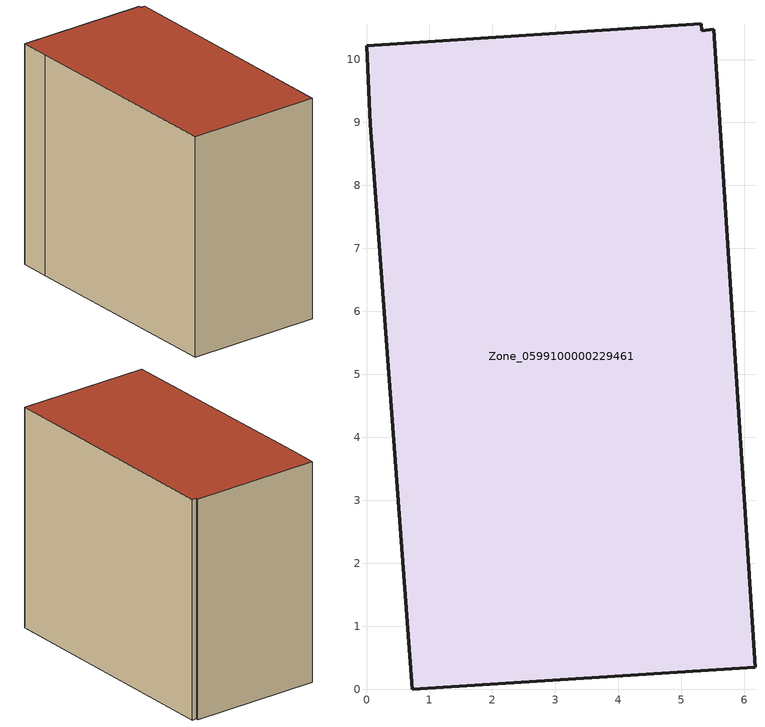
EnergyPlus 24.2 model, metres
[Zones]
Zone_0599100000229461
 floor ground (C_G): 0,10.22 5.31,10.57 5.32,10.46 5.52,10.48 6.17,0.35 0.73,0 0.06,8.97 z0
 wall outside (C_F): 0.06,8.97 0.73,0 6.17,0.35 5.52,10.48 5.32,10.46 5.31,10.57 0,10.22 0.06,8.97 z0:9
 roof outside (C_R): 0,10.22 0.06,8.97 0.73,0 6.17,0.35 5.52,10.48 5.32,10.46 5.31,10.57 z9
[BUILDING]
Pand.0599100000229461: North Axis=0; Terrain=City; Loads Convergence Tolerance Value=0.04; Temperature Convergence Tolerance Value=0.4; Solar Distribution=FullExterior; Maximum Number of Warmup Days=25; Minimum Number of Warmup Days=1
[Site:Location]
Rotterdam.The.Hague.AP_ZH_NLD Design_Conditions: Latitude=51.96; Longitude=4.45; Time Zone=1; Elevation=-4.5
[SITE:GROUNDTEMPERATURE:BUILDINGSURFACE]
18, 18, 18, 18, 18, 18, 18, 18, 18, 18, 18, 18
[MATERIAL] Thermal Absorptance=0.9; Solar Absorptance=0.7; Visible Absorptance=0.7
Name | Roughness | Thickness | Conductivity | Density | Specific Heat
G.TC.1946-1964 | MediumSmooth | 0.15 | 1 | 540 | 1210
F.TC.1946-1964 | Rough | 0.3 | 0.857143 | 1920 | 840
R.TC.1946-1964 | MediumRough | 0.2 | 0.235294 | 1500 | 1000
[CONSTRUCTION]
C_G: G.TC.1946-1964
C_F: F.TC.1946-1964
C_R: R.TC.1946-1964
[ZONE]
Zone_0599100000229461: Type=1; Multiplier=1; Ceiling Height=Autocalculate; Volume=Autocalculate; Floor Area=autocalculate; Part of Total Floor Area=Yes
[ZONEINFILTRATION:DESIGNFLOWRATE]
Infil_Zone_0599100000229461: Zone or ZoneList or Space or SpaceList=Zone_0599100000229461; Schedule=AlwaysOn; Design Flow Rate Calculation Method=Flow/Area; Flow Rate per Floor Area=0.003; Constant Term Coefficient=1; Temperature Term Coefficient=0; Velocity Term Coefficient=0; Velocity Squared Term Coefficient=0
[HVACTEMPLATE:ZONE:IDEALLOADSAIRSYSTEM]
Zone_0599100000229461: Maximum Heating Supply Air Temperature=50; Minimum Cooling Supply Air Temperature=13; Maximum Heating Supply Air Humidity Ratio=0.0156; Minimum Cooling Supply Air Humidity Ratio=0.0077; Heating Limit=NoLimit; Cooling Limit=NoLimit; Dehumidification Control Type=ConstantSensibleHeatRatio; Cooling Sensible Heat Ratio=0.7; Dehumidification Setpoint=60; Humidification Control Type=None; Humidification Setpoint=30; Outdoor Air Method=None; Outdoor Air Flow Rate per Person=0.00944; Outdoor Air Flow Rate per Zone Floor Area=0; Outdoor Air Flow Rate per Zone=0; Demand Controlled Ventilation Type=None; Outdoor Air Economizer Type=NoEconomizer; Heat Recovery Type=None; Sensible Heat Recovery Effectiveness=0.7; Latent Heat Recovery Effectiveness=0.65
[ZONECONTROL:THERMOSTAT]
ThermostatControl_Zone_0599100000229461: Zone or ZoneList=Zone_0599100000229461; Control Type Schedule=DualSetpointControlType; Control 1=Thermostat_Zone_0599100000229461; Temperature Difference Between Cutout And Setpoint=0
[THERMOSTATSETPOINT:DUALSETPOINT]
Thermostat_Zone_0599100000229461: Heating Setpoint Temperature Schedule=HeatingSetpoint_Zone_0599100000229461; Cooling Setpoint Temperature Schedule=CoolingSetpoint_Zone_0599100000229461
[SCHEDULE:COMPACT]
HeatingSetpoint_Zone_0599100000229461: Through: 12/31, For: AllDays, Until: 24:00, 21
CoolingSetpoint_Zone_0599100000229461: Through: 12/31, For: AllDays, Until: 24:00, 24
DualSetpointControlType: Through: 12/31, For: AllDays, Until: 24:00, 4
AlwaysOn: Through: 12/31, For: AllDays, Until: 24:00, 1
